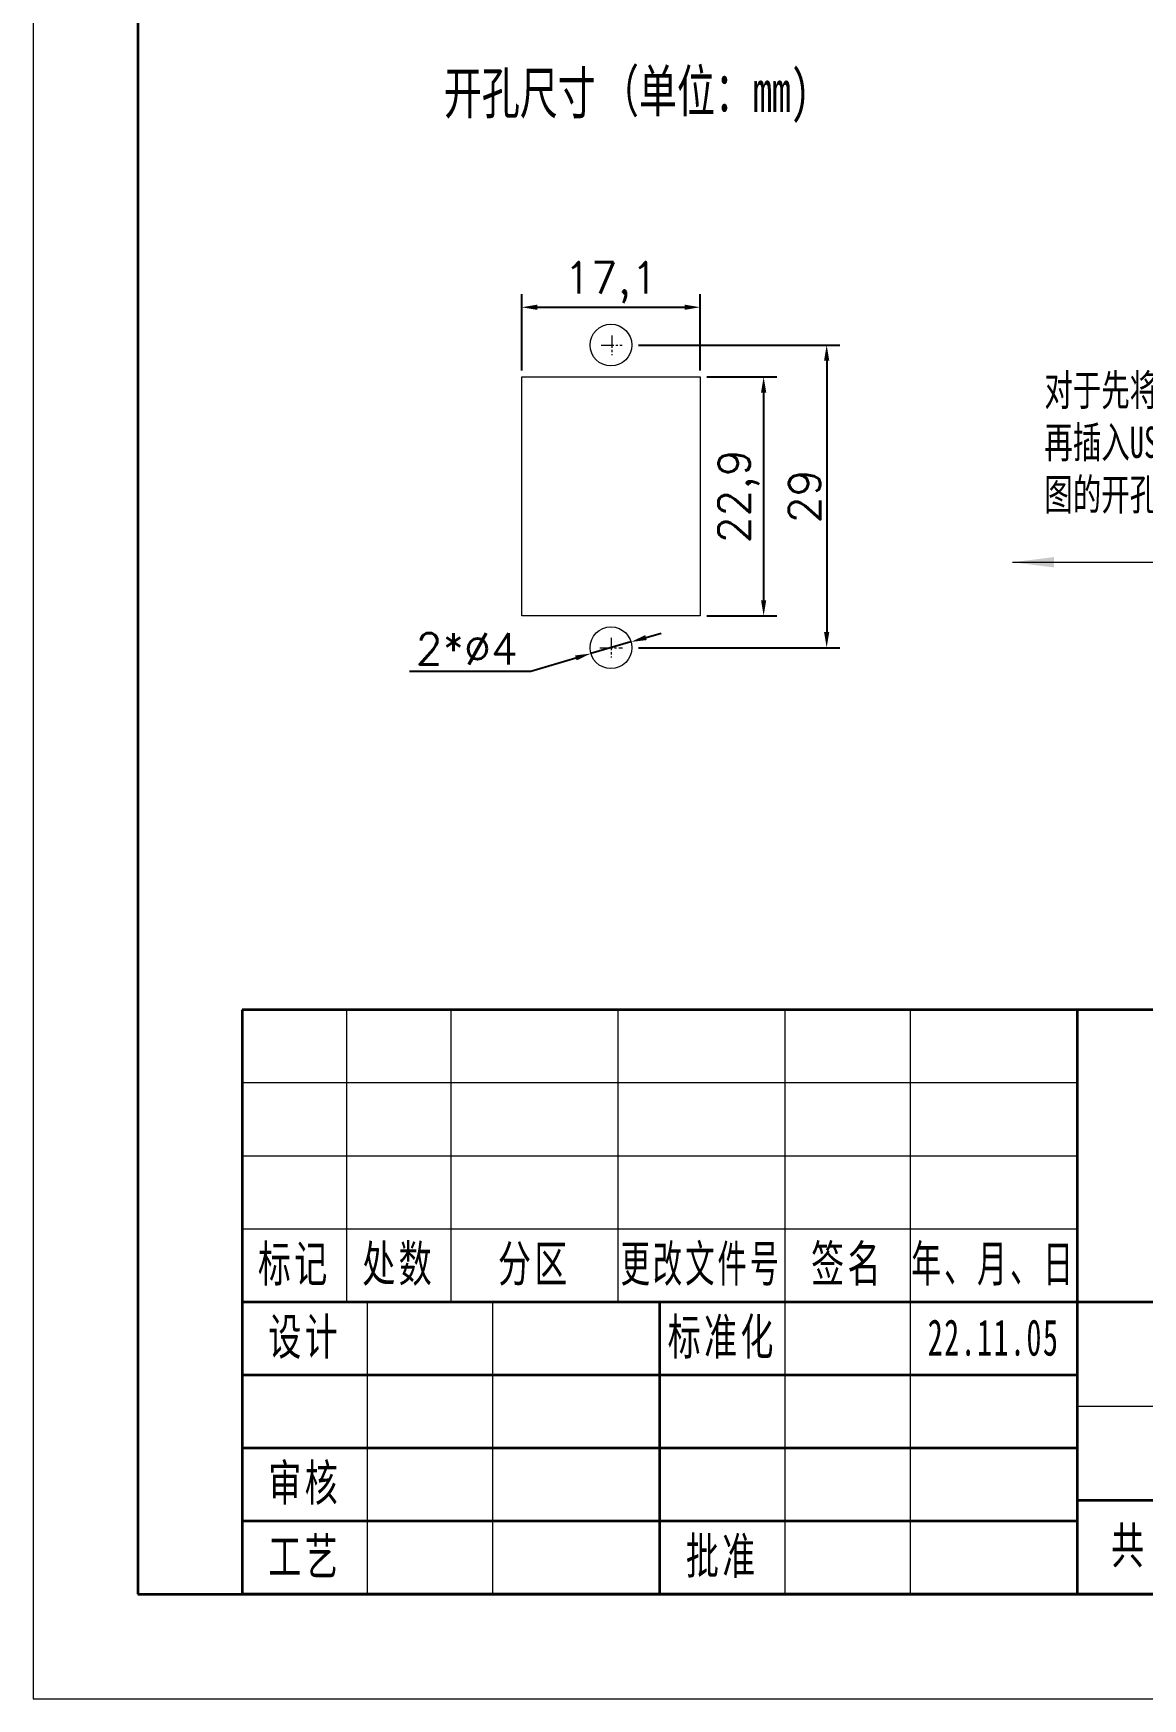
# Model space of a CAD drawing. Header units: millimetres. Extents: x -105 to 105, y -148 to 148.
# Drawn here: x -105 to 1.3, y -148.5 to 11.1 of the extents above; entities that cross this region are included whole.
import ezdxf

# ---------------------------------------------------------------- set-up
doc = ezdxf.new("R2010")
doc.units = ezdxf.units.MM
doc.header["$PDSIZE"] = -5
doc.linetypes.add('点画线', pattern=[18, 12, -2, 2, -2])
doc.layers.get('0').update_dxf_attribs({"lineweight": 18})
for name, color, linetype, lineweight in [('尺寸线层', 3, 'Continuous', 18), ('粗实线层', 7, 'Continuous', 35), ('细实线层', 7, 'Continuous', 18)]:
    doc.layers.add(name, color=color, linetype=linetype, lineweight=lineweight)
doc.styles.get("Standard").update_dxf_attribs({"font": 'txt.shx', "height": 3})
doc.styles.add('标准', font='', dxfattribs={"width": 0.667, "height": 1})
doc.styles.get('标准').set_extended_font_data('SimSun')
doc.dimstyles.get("Standard").update_dxf_attribs({"dimtxt": 0.18, "dimasz": 0.18, "dimexe": 0.18, "dimexo": 0.0625, "dimgap": 0.09, "dimtad": 0, "dimtih": 1, "dimtoh": 1, "dimdec": 4, "dimzin": 0, "dimdsep": 46, "dimtxsty": 'Standard', "dimcen": 0.09, "dimdle": 0.36, "dimadec": 0, "dimazin": 0, "dimtfac": 1, "dimtdec": 4, "dimtofl": 0, "dimtmove": 0, "dimatfit": 3, "dimfxl": 1, "dimtolj": 1, "dimarcsym": 0})

# ---------------------------------------------------------------- blocks, each defined once
blk = doc.blocks.new('$CAXA_FRAME_13B17AC1$')
at = {"layer": '粗实线层'}
for p, q in [((-95, 138.5), (-95, -138.5)), ((-95, -138.5), (95, -138.5))]:
    blk.add_line(p, q, dxfattribs=at)
at = {"layer": '细实线层'}
for p, q in [((-105, 148.5), (-105, -148.5)), ((-105, -148.5), (105, -148.5))]:
    blk.add_line(p, q, dxfattribs=at)
blk = doc.blocks.new('*D11')
at = {"color": 0, "lineweight": -2, "transparency": 16777216}
for p, q in [((-58.21, -21.22), (-58.21, -13.92)), ((-41.11, -21.22), (-41.11, -13.92)), ((-56.71, -15.17), (-42.61, -15.17))]:
    blk.add_line(p, q, dxfattribs=at)
at = {"color": 0, "linetype": '点画线', "transparency": 16777216}
for points in [[(-56.71, -14.92), (-56.71, -15.42), (-58.21, -15.17)], [(-42.61, -14.92), (-42.61, -15.42), (-41.11, -15.17)]]:
    blk.add_solid(points, dxfattribs=at)
at = {"layer": 'Defpoints', "color": 0, "linetype": '点画线', "transparency": 16777216}
for p in [(-41.11, -15.17), (-58.21, -21.84), (-41.11, -21.84)]:
    blk.add_point(p, dxfattribs=at)
at = {"color": 0, "linetype": '点画线', "transparency": 16777216, "insert": (-49.66, -12.8), "char_height": 3, "attachment_point": 5}
blk.add_mtext('\\A1;17,1', dxfattribs=at)
blk = doc.blocks.new('*D12')
at = {"color": 0, "lineweight": -2, "transparency": 16777216}
for p, q in [((-40.48, -21.84), (-33.78, -21.84)), ((-35.03, -23.34), (-35.03, -43.24)), ((-40.48, -44.74), (-33.78, -44.74))]:
    blk.add_line(p, q, dxfattribs=at)
at = {"color": 0, "linetype": '点画线', "transparency": 16777216}
for points in [[(-35.28, -23.34), (-34.78, -23.34), (-35.03, -21.84)], [(-35.28, -43.24), (-34.78, -43.24), (-35.03, -44.74)]]:
    blk.add_solid(points, dxfattribs=at)
at = {"layer": 'Defpoints', "color": 0, "linetype": '点画线', "transparency": 16777216}
for p in [(-41.11, -21.84), (-41.11, -44.74), (-35.03, -44.74)]:
    blk.add_point(p, dxfattribs=at)
at = {"color": 0, "linetype": '点画线', "transparency": 16777216, "insert": (-37.4, -33.29), "char_height": 3, "attachment_point": 5, "rotation": 90}
blk.add_mtext('\\A1;22,9', dxfattribs=at)
blk = doc.blocks.new('*D13')
at = {"color": 0, "lineweight": -2, "transparency": 16777216}
for p, q in [((-47.03, -18.79), (-27.74, -18.79)), ((-28.99, -20.29), (-28.99, -46.29)), ((-47.03, -47.79), (-27.74, -47.79))]:
    blk.add_line(p, q, dxfattribs=at)
at = {"color": 0, "linetype": '点画线', "transparency": 16777216}
for points in [[(-29.24, -20.29), (-28.74, -20.29), (-28.99, -18.79)], [(-29.24, -46.29), (-28.74, -46.29), (-28.99, -47.79)]]:
    blk.add_solid(points, dxfattribs=at)
at = {"layer": 'Defpoints', "color": 0, "linetype": '点画线', "transparency": 16777216}
for p in [(-47.66, -18.79), (-47.66, -47.79), (-28.99, -47.79)]:
    blk.add_point(p, dxfattribs=at)
at = {"color": 0, "linetype": '点画线', "transparency": 16777216, "insert": (-31.11, -33.29), "char_height": 3, "attachment_point": 5, "rotation": 90}
blk.add_mtext('\\A1;29', dxfattribs=at)
blk = doc.blocks.new('*D101')
at = {"color": 0, "lineweight": -2, "transparency": 16777216}
for p, q in [((-47.74, -47.24), (-51.58, -48.35)), ((-46.3, -46.82), (-44.86, -46.4)), ((-57.34, -50.03), (-53.02, -48.77)), ((-68.97, -50.03), (-57.34, -50.03))]:
    blk.add_line(p, q, dxfattribs=at)
at = {"color": 0, "transparency": 16777216}
for points in [[(-46.37, -46.58), (-46.23, -47.06), (-47.74, -47.24)], [(-53.09, -48.53), (-52.95, -49.01), (-51.58, -48.35)]]:
    blk.add_solid(points, dxfattribs=at)
at = {"layer": 'Defpoints', "color": 0, "transparency": 16777216}
for p in [(-47.74, -47.24), (-51.58, -48.35)]:
    blk.add_point(p, dxfattribs=at)
at = {"color": 0, "transparency": 16777216, "insert": (-63.47, -47.9), "char_height": 3, "width": 30.5755, "attachment_point": 5}
blk.add_mtext('\\A1;2*∅4', dxfattribs=at)

msp = doc.modelspace()

# ---------------------------------------------------------------- hatches: boundary and pattern name
at = {"layer": '尺寸线层', "linetype": 'Continuous'}
msp.add_hatch(color=7, dxfattribs=at).paths.add_polyline_path([(-11.195, -39.606), (-7.195, -39.106), (-7.195, -40.106)], flags=0)

# ---------------------------------------------------------------- linework, layer by layer
at = {"color": 1, "linetype": '点画线', "ltscale": 0.1}
for p, q in [((-50.592, -18.795), (-48.584, -18.795)), ((-49.588, -17.864), (-49.588, -19.752)), ((-50.713, -47.795), (-48.564, -47.795)), ((-49.639, -46.833), (-49.639, -48.736))]:
    msp.add_line(p, q, dxfattribs=at)
for p, q in [((-58.209, -21.845), (-41.109, -21.845)), ((-58.209, -44.745), (-58.209, -21.845)), ((-41.109, -21.845), (-41.109, -44.745)), ((-41.109, -44.745), (-58.209, -44.745))]:
    msp.add_line(p, q)
for centre in [(-49.659, -18.795), (-49.659, -47.795)]:
    msp.add_circle(centre, 2)
at = {"layer": '尺寸线层', "color": 7, "linetype": 'Continuous'}
msp.add_line((-11.195, -39.606), (42.913, -39.606), dxfattribs=at)
at = {"layer": '粗实线层', "color": 7}
for p, q in [((95, -82.5), (-85, -82.5)), ((-85, -82.5), (-85, -138.5)), ((-5, -82.5), (-5, -138.5)), ((45, -110.5), (-85, -110.5)), ((-45, -110.5), (-45, -138.5)), ((-5, -117.5), (-85, -117.5)), ((-5, -124.5), (-85, -124.5)), ((95, -129.5), (-5, -129.5)), ((-5, -131.5), (-85, -131.5)), ((95, -138.5), (-85, -138.5))]:
    msp.add_line(p, q, dxfattribs=at)
at = {"layer": '细实线层', "color": 7}
for p, q in [((-75, -82.5), (-75, -110.5)), ((-65, -82.5), (-65, -110.5)), ((-49, -82.5), (-49, -110.5)), ((-33, -82.5), (-33, -138.5)), ((-21, -82.5), (-21, -138.5)), ((-5, -89.5), (-85, -89.5)), ((-5, -96.5), (-85, -96.5)), ((-5, -103.5), (-85, -103.5)), ((-73, -110.5), (-73, -138.5)), ((-61, -110.5), (-61, -138.5)), ((45, -120.5), (-5, -120.5))]:
    msp.add_line(p, q, dxfattribs=at)

# ---------------------------------------------------------------- block references
at = {"layer": '粗实线层'}
msp.add_blockref('$CAXA_FRAME_13B17AC1$', (0, 0), dxfattribs=at)

# ---------------------------------------------------------------- texts
at = {"linetype": '点画线', "style": '标准', "width": 0.667}
for s, p in [('（单位：mm)', (-50.613, 3.551)), ('开孔尺寸', (-65.67, 3.365))]:
    msp.add_text(s, height=4, dxfattribs=at).set_placement(p)
at = {"linetype": '点画线', "insert": (-8.139, -21.605), "char_height": 3, "attachment_point": 1, "style": '标准'}
msp.add_mtext_dynamic_manual_height_columns('对于先将MSDD08外框在机柜设备上固定好再插入USB2.0接口的安装方式，需采用左图的开孔尺寸进行安装', width=51.4248, gutter_width=15, heights=[0], dxfattribs=at)
at = {"layer": '尺寸线层', "color": 7, "attachment_point": 5, "line_spacing_factor": 0.963108, "style": '标准'}
for s, insert, char_height, width in [('\\T1.1;标记', (-80, -107), 3.4806, 18), ('\\T1.1;处数', (-70, -107), 3.4806, 18), ('\\T1.1;分区', (-57, -107), 3.4806, 30), ('\\T1.1;{\\W0.592404;更改文件号}', (-41, -107), 3.48056, 30), ('\\T1.1;签名', (-27, -107), 3.4806, 22), ('\\T1.1;{\\W0.605422;年、月、日}', (-13, -107), 3.48056, 30), ('\\T1.1;设计', (-79, -114), 3.4806, 22), ('\\T1.1;标准化', (-39, -114), 3.4806, 22), ('{\\W0.60542;\\T1.1;22.11.05}', (-13, -113.915), 3.48056, 30), ('\\T1.1;审核', (-79, -128), 3.4806, 22), ('\\T1.1;共', (0, -134), 3.4806, 8), ('\\T1.1;工艺', (-79, -135), 3.4806, 22), ('\\T1.1;批准', (-39, -135), 3.4806, 22)]:
    msp.add_mtext(s, dxfattribs=dict(at, insert=insert, char_height=char_height, width=width))

# ---------------------------------------------------------------- dimensions: what is measured, and where the dimension line sits
at = {"color": 1, "linetype": '点画线'}
dim = msp.add_linear_dim(base=(-41.109, -15.173), p1=(-58.209, -21.845), p2=(-41.109, -21.845), dimstyle='Standard', override={"dimtxt": 2.5, "dimasz": 1.5, "dimexe": 1.25, "dimexo": 0.625, "dimgap": 0.625, "dimtad": 1, "dimtih": 0, "dimtoh": 0, "dimdec": 2, "dimzin": 8, "dimdsep": 44, "dimdle": 5, "dimtdec": 2, "dimtofl": 1, "dimatfit": 0, "dimarcsym": 1}, dxfattribs=at)
dim.commit()
dim.dimension.update_dxf_attribs({"geometry": '*D11', "text_midpoint": (-49.659, -15.173), "dimtype": 160})
for base, p1, p2, picture, middle in [((-28.989, -47.795), (-47.659, -18.795), (-47.659, -47.795), '*D13', (-31.114, -33.295)), ((-35.03, -44.745), (-41.109, -21.845), (-41.109, -44.745), '*D12', (-37.405, -33.295))]:
    dim = msp.add_linear_dim(base=base, p1=p1, p2=p2, angle=90, dimstyle='Standard', override={"dimtxt": 2.5, "dimasz": 1.5, "dimexe": 1.25, "dimexo": 0.625, "dimgap": 0.625, "dimtad": 1, "dimtih": 0, "dimtoh": 0, "dimdec": 2, "dimzin": 8, "dimdsep": 44, "dimdle": 5, "dimtdec": 2, "dimtofl": 1, "dimatfit": 0, "dimarcsym": 1}, dxfattribs=at)
    dim.commit()
    dim.dimension.update_dxf_attribs({"geometry": picture, "text_midpoint": middle})
at = {"color": 1}
dim = msp.add_diameter_dim_2p(p1=(-47.738, -47.237), p2=(-51.58, -48.353), text='2*<>', dimstyle='Standard', override={"dimtxt": 3, "dimasz": 1.5, "dimexe": 1.25, "dimexo": 0.625, "dimgap": 0.625, "dimtad": 1, "dimdec": 2, "dimzin": 8, "dimdsep": 44, "dimdle": 5, "dimtdec": 2, "dimtofl": 1, "dimtmove": 1, "dimatfit": 0, "dimarcsym": 1}, dxfattribs=at)
dim.commit()
dim.dimension.update_dxf_attribs({"geometry": '*D101', "text_midpoint": (-63.466, -47.902)})

doc.saveas('drawing.dxf')
